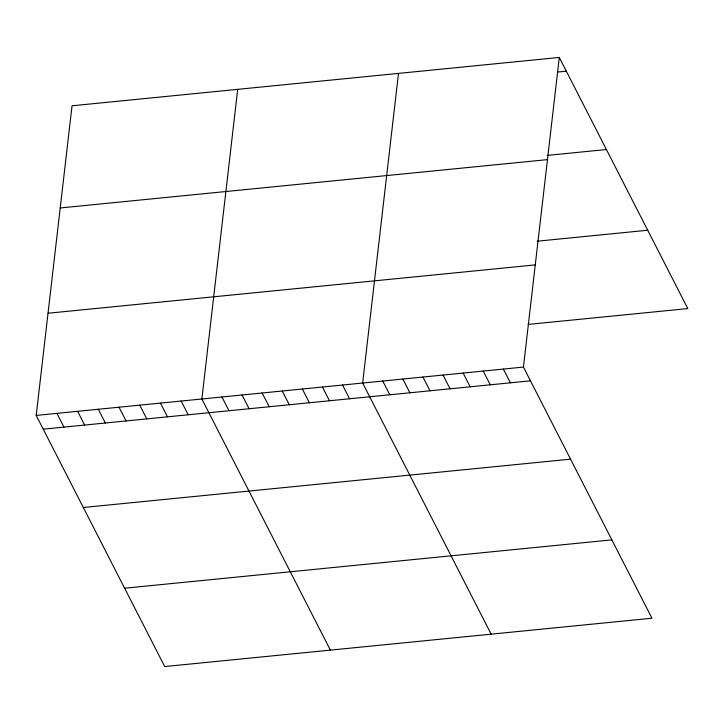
<?xml version="1.0" encoding="UTF-8"?>
<svg xmlns="http://www.w3.org/2000/svg" width="724" height="724" viewBox="0 0 724 724"><rect width="100%" height="100%" fill="white"/><g stroke="black" fill="none" stroke-linecap="round" stroke-linejoin="round"><path stroke-width="1.09" d="M559.29 57.44L523.434 367.077L651.953 618.215L164.71 666.56L36.2 415.422L72.047 105.785L559.29 57.44L687.8 308.578L528.131 324.424M237.707 89.351L201.86 398.987L330.37 650.116M398.499 73.395L362.652 383.032L491.162 634.17M557.389 72.074L566.322 71.187M547.226 155.398L606.413 149.533M60.219 207.96L547.453 159.624M537.172 241.21L647.709 230.241M48.028 313.239L535.262 264.903M36.2 415.422L523.434 367.077M43.232 429.169L530.466 380.824M83.323 507.506L570.557 459.161M124.628 588.214L611.861 539.878M503.334 369.068L510.375 382.815M483.234 371.068L490.275 384.815M463.143 373.059L470.175 386.806M443.043 375.05L450.075 388.806M422.943 377.05L429.975 390.797M402.843 379.041L409.884 392.788M382.743 381.032L389.784 394.788M342.552 385.023L349.583 398.77M322.452 387.014L329.483 400.77M302.351 389.014L309.383 402.761M282.251 391.005L289.292 404.752M262.151 392.996L269.192 406.752M242.06 394.996L249.092 408.743M221.96 396.987L228.992 410.734M181.154 401.042L188.186 414.789M160.447 403.096L167.479 416.843M139.741 405.15L146.773 418.897M119.026 407.205L126.067 420.952M98.319 409.259L105.36 423.006M77.613 411.313L84.654 425.06M56.906 413.368L63.938 427.115"/></g></svg>
